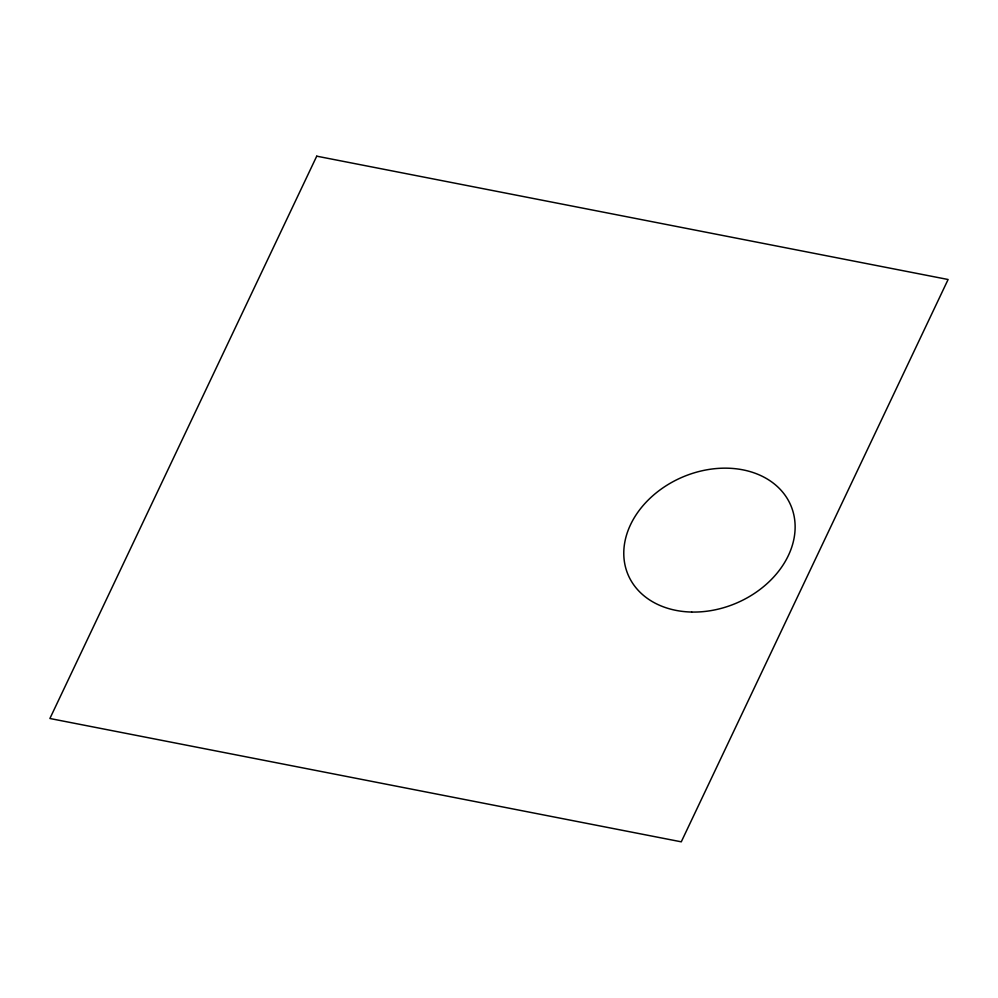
<?xml version="1.0" encoding="UTF-8"?>
<svg xmlns="http://www.w3.org/2000/svg" width="998" height="998" viewBox="0 0 998 998"><rect width="100%" height="100%" fill="white"/><g stroke="black" fill="none" stroke-linecap="round" stroke-linejoin="round"><path stroke-width="1.5" d="M316.728 156.175L49.9 718.498L681.272 841.825L948.1 279.502L316.728 156.175M691.639 612.048A88.448 68.538 -23.1 0 0 790.94 505.736A88.448 68.538 -23.1 0 0 645.781 502.555A88.448 68.538 -23.1 0 0 691.639 612.048"/></g></svg>
